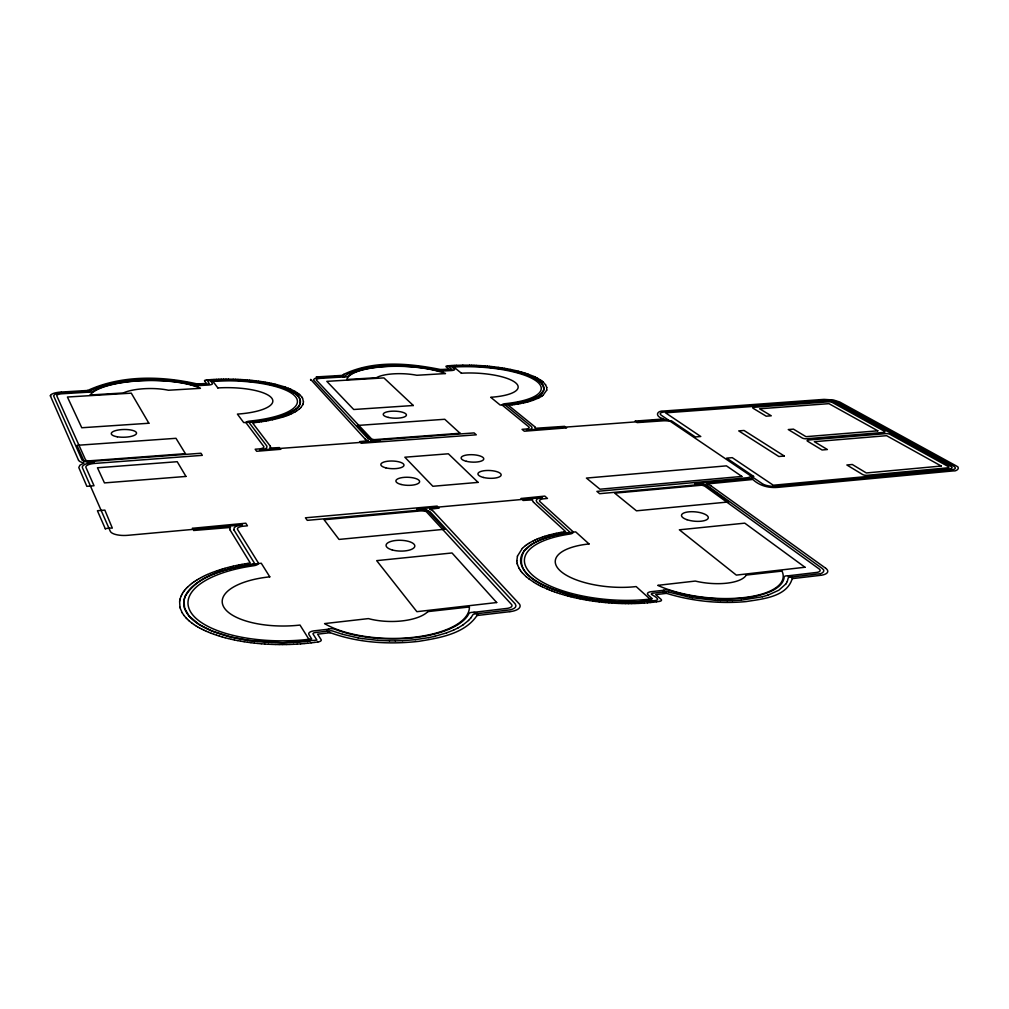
<?xml version="1.0" encoding="UTF-8"?>
<svg xmlns="http://www.w3.org/2000/svg" width="1009" height="1009" viewBox="0 0 1009 1009"><rect width="100%" height="100%" fill="white"/><g stroke="black" fill="none" stroke-linecap="round" stroke-linejoin="round"><path stroke-width="1.5" d="M516.835 560.802L517.44 556.148M179.627 601.705L179.98 607.191M303.469 401.822L303.078 403.978M184.004 600.292L184.584 608.263L189.112 616.095M179.627 601.629L179.816 600.317M546.752 390.092L546.752 387.456M184.004 600.279L185.177 596.344M179.829 600.254L180.119 598.942M546.739 390.13L543.082 395.2M310.646 379.384L365.018 438.915M180.132 598.867L181.052 596.205M517.466 556.085L522.296 548.442M302.776 404.71L303.066 404.016M787.26 581.55L788.231 577.955A2.573 0.959 6.9 0 1 789.492 577.287L818.45 573.907C821.351 574.26 826.472 571.094 822.322 568.521L708.255 486.262L702.478 484.156L694.873 483.752L747.707 478.947A13.079 4.225 5.6 0 0 753.004 477.635L753.193 477.522M185.189 596.319C198.937 573.528 228.45 568.647 252.641 564.283A2.623 1.009 -0.7 0 0 254.394 563.085L233.886 529.851M181.078 596.142L181.683 594.856M787.26 581.562L785.935 583.87M302.763 404.748L300.783 407.586M181.721 594.78L182.415 593.506M182.465 593.443L183.26 592.182M183.31 592.106L184.218 590.858M524.037 551.091C510.289 578.321 554.143 589.786 572.683 595.461C587.679 599.169 603.079 601.2 618.504 601.818C626.677 602.133 634.863 602.032 643.01 601.452C647.601 599.661 667.277 603.193 651.612 594.515A2.636 1.034 5.1 0 1 652.836 593.216L665.751 591.703A2.623 1.034 5.3 0 1 668.273 591.955L668.841 592.132M785.935 583.883L778.822 590.227L768.139 595.07M470.938 617.773L472.906 614.746A2.737 1.135 2.5 0 1 474.634 613.989L508.322 610.067C511.273 609.915 518.147 607.998 515.246 603.937L430.162 511.803L424.865 509.482L416.73 509.041L542.476 497.601C540.307 497.601 534.228 498.963 536.813 502.028L569.366 531.705A2.409 0.883 3.7 0 1 568.281 532.765C555.152 534.783 541.669 537.784 530.444 545.213M470.926 617.785L468.542 620.447M184.269 590.795L185.265 589.559M524.049 551.078L530.419 545.226M185.328 589.483L186.425 588.272M300.745 407.623L299.307 409.011M186.488 588.197L187.674 586.998M468.542 620.459L462.866 625.025M522.347 548.391L524.529 546.411M541.051 394.216L544.028 389.272L542.337 384.139M187.75 586.935L190.474 584.514M541.051 394.229L539.588 395.377M299.257 409.036L296.482 411.067M295.574 409.351C302.65 405.631 301.161 395.957 294.287 392.955M524.592 546.361L525.765 545.428M190.55 584.451L192.013 583.303M343.741 374.364L342.114 375.752A3.077 0.87 1.3 0 0 344.233 376.862A3.077 0.87 1.3 0 0 348.042 376.344A56.239 16.018 1.9 0 1 438.259 370.971A3.002 0.832 2.3 0 0 442.472 371.009A3.002 0.832 2.3 0 0 442.03 369.824C410.07 363.227 373.923 359.759 343.754 374.352M542.274 395.805L543.031 395.238M295.561 409.364L289.015 413.173L279.934 416.566M192.101 583.24L193.652 582.117M525.84 545.377L527.102 544.469M541.404 396.398L542.237 395.843M193.741 582.054L195.368 580.957M538.743 395.944L539.575 395.389M527.177 544.419L528.514 543.523M462.854 625.038L458.124 627.863M195.456 580.894L197.184 579.809M541.354 396.436L539.437 397.546M295.385 411.735L296.419 411.104M538.73 395.957L536.838 397.054M528.59 543.473L530.015 542.615M197.272 579.746L199.076 578.699M295.322 411.773L291.639 413.69M530.103 542.565L533.256 540.874M199.177 578.636L201.056 577.602M349.442 372.977L344.737 376.029L318.188 377.694L314.568 378.615L313.458 379.952L368.058 438.688L372.737 440.605L380.002 440.971L259.628 449.964C261.911 449.547 267.599 449.573 266.944 446.192L249.248 422.758A2.106 0.643 0.2 0 1 250.661 422.014L266.553 419.769L279.909 416.566M458.111 627.875L453.634 630.07M349.442 372.964L360.011 369.117M201.157 577.552L203.112 576.543M538.339 398.114L539.374 397.584M536.826 397.067L530.911 399.589M203.225 576.492L205.243 575.508M533.345 540.824L534.997 540.029M538.276 398.139L533.269 400.207M205.357 575.458L207.45 574.499M290.239 414.308L291.563 413.715M535.085 539.992L536.801 539.235M453.621 630.07L446.558 632.87M207.577 574.449L209.746 573.528M97.028 387.607L89.713 391.189L59.96 393.056L55.066 394.254L53.591 395.78L82.12 460.167L86.812 462.097L94.341 462.311A14.05 4.528 -1.8 0 0 82.435 467.76L110.284 531.276A15.4 5.499 -2.1 0 0 128.004 535.3L242.412 524.894C239.562 525.374 233.129 525.739 233.874 529.839M288.763 414.926L290.163 414.346M536.902 539.184L538.692 538.453M97.041 387.595L101.606 385.942M209.859 573.478L212.092 572.582M287.224 415.519L288.688 414.951M663.695 590.278L650.956 591.703A6.571 2.598 5.1 0 0 647.992 594.856L652.344 598.778L649.985 599.081A87.859 33.499 4.4 0 1 534.114 576.517A87.859 33.499 4.4 0 1 569.732 534.076A8.703 3.178 3.7 0 0 570.123 534.013A6.029 2.195 3.7 0 0 572.746 531.44L539.777 501.486A6.899 2.409 3.4 0 1 543.157 498.85L547.458 498.446L544.847 496.1L520.959 498.496A7.492 2.611 3 0 1 523.066 500.451L532.702 499.859A5.751 2.005 3.3 0 0 532.651 500.023L532.601 500.325A5.751 2.005 3.3 0 0 532.601 500.489L532.638 500.805A5.751 2.005 3.3 0 0 532.676 500.969L532.802 501.284A5.751 2.005 3.3 0 0 532.878 501.448L533.093 501.763A5.764 2.005 3.3 0 0 533.219 501.914L533.534 502.242M538.793 538.415L540.647 537.709M212.218 572.532L214.513 571.662M285.61 416.112L287.149 415.557M214.652 571.624L217.011 570.779M540.748 537.671L542.665 536.99M446.546 632.883L435.056 636.238M328.657 629.187L313.786 630.877A7.151 3.027 -0.2 0 0 308.88 634.472L311.693 638.949L308.918 639.29A95.666 38.632 -0.5 0 1 192.063 614.052A95.666 38.632 -0.5 0 1 253.574 565.759A9.485 3.62 -0.7 0 0 254.041 565.683A6.559 2.51 -0.7 0 0 258.266 562.782L237.43 529.246A7.492 2.724 -0.6 0 1 242.501 526.282L247.457 525.815L245.792 523.217L192.328 528.3A8.236 2.977 -1.3 0 1 193.564 530.494L230.481 527.442A6.256 2.27 -0.7 0 0 230.355 527.619L230.128 527.972A6.256 2.27 -0.7 0 0 230.052 528.148L229.926 528.502A6.256 2.27 -0.7 0 0 229.888 528.678L229.863 529.031A6.256 2.27 -0.7 0 0 229.863 529.208L229.938 529.574A6.268 2.27 -0.7 0 0 229.989 529.75L230.166 530.103M283.933 416.679L285.534 416.137M530.885 399.602L528.085 400.51M533.193 400.232L530.33 401.166M217.137 570.741L219.558 569.934M767.244 595.373L768.126 595.07M542.779 536.952L544.759 536.296M101.606 385.93L105.226 384.845M282.192 417.221L283.844 416.704M767.231 595.373L762.501 596.735M219.697 569.896L222.169 569.126M544.873 536.271L546.916 535.64M282.104 417.259L278.522 418.281M222.308 569.076L224.843 568.344M528.766 401.62L530.255 401.191M528.06 400.523L505.206 405.038L531.579 426.593C533.799 429.203 528.237 429.998 526.484 430.036L661.374 419.958A11.982 3.595 4.6 0 1 668.172 420.122L668.576 420.173M547.029 535.615L549.136 535.022M105.239 384.833L113.273 382.916M224.982 568.294L227.555 567.588M527.152 402.049L528.691 401.632M549.249 534.984L553.739 533.862M278.421 418.306L274.599 419.252M227.706 567.55L230.329 566.881M360.011 369.117L362.054 368.613M762.489 596.748L741.237 600.153M525.462 402.465L527.064 402.074M230.481 566.844L233.155 566.2M433.82 636.528L435.03 636.25M362.067 368.613L363.467 368.298M523.721 402.868L525.374 402.49M433.807 636.54L428.762 637.612M272.556 419.719L274.486 419.277M233.306 566.175L236.03 565.57M553.865 533.837L556.123 533.345M442.27 371.06L451.717 370.517A4.591 1.274 2.4 0 0 454.428 369.042L452.12 367.137L453.823 367.024A65.711 18.78 2.6 0 1 535.981 380.809A65.711 18.78 2.6 0 1 505.232 403.676M363.48 368.298L385.69 365.523M523.621 402.894L520.064 403.613M272.443 419.744L268.293 420.576M236.182 565.532L238.931 564.964M556.262 533.307L558.57 532.84M113.285 382.916L116.741 382.247M198.231 385.615L208.749 385.009A4.931 1.4 0 0 0 212.458 383.407L210.919 381.326L212.836 381.213A70.58 20.697 0 0 1 294.969 396.096A70.58 20.697 0 0 1 249.917 421.068A7.605 2.321 0.2 0 0 249.551 421.106A5.247 1.602 0.2 0 0 246.146 422.922L263.879 446.621A6.559 2.094 0.1 0 1 259.515 448.879L255.151 449.219L256.652 451.275L280.817 449.282A7.088 2.27 0.4 0 1 279.493 447.592L270.021 448.046A5.474 1.753 0.2 0 0 270.135 447.908L270.462 447.239A5.461 1.741 0.2 0 0 270.488 447.101L270.488 446.823A5.461 1.741 0.2 0 0 270.475 446.684L270.387 446.419A5.461 1.741 0.2 0 0 270.336 446.281L270.16 446.003M239.095 564.939L241.895 564.397M428.749 637.612L415.342 639.656M558.696 532.815L561.054 532.386M266.099 420.98L268.18 420.602M518.159 403.953L519.963 403.625M116.754 382.247L130.766 380.355M242.046 564.372L244.884 563.88M561.193 532.361L563.602 531.957M263.853 421.346L265.985 420.993M518.058 403.966L514.199 404.571M245.036 563.842L247.899 563.388M659.306 601.402L659.747 601.326A3.973 1.577 5.2 0 0 661.185 599.497L655.724 594.616L666.495 593.355M318.075 641.926L318.604 641.838A4.326 1.841 -0.2 0 0 321.152 639.731L317.595 634.169L330.208 632.693M261.558 421.712L263.727 421.371M563.741 531.932L565.62 531.642L533.61 502.318M248.063 563.363L250.295 563.035L230.216 530.192M656.443 601.818L659.154 601.427M820.62 575.319L821.477 575.193A6.369 2.346 7.2 0 0 821.881 575.13L822.638 574.979A6.369 2.346 7.2 0 0 823.016 574.89L823.71 574.701A6.369 2.346 7.2 0 0 824.038 574.6L824.668 574.373A6.369 2.346 7.2 0 0 824.958 574.26L825.513 574.007A6.357 2.346 7.2 0 0 825.766 573.881L826.232 573.604A6.357 2.333 7.2 0 0 826.434 573.453L826.812 573.15A6.357 2.333 7.2 0 0 826.976 572.998L827.254 572.671A6.357 2.333 7.2 0 0 827.367 572.507L827.557 572.166A6.357 2.333 7.2 0 0 827.62 571.989L827.721 571.624A6.344 2.333 7.2 0 0 827.733 571.447L827.733 571.081A6.344 2.333 7.2 0 0 827.695 570.892L827.594 570.514A6.344 2.321 7.2 0 0 827.519 570.325L827.317 569.946A6.344 2.321 7.2 0 0 827.191 569.744L826.901 569.366A6.331 2.321 7.2 0 0 826.724 569.177L826.346 568.799A6.331 2.321 7.2 0 0 826.131 568.609L825.639 568.218M316.145 377.063L316.788 376.975M259.225 422.039L261.432 421.724M510.037 611.656L511.033 611.517A6.76 2.775 3 0 0 511.513 611.429L512.433 611.252A6.76 2.775 3 0 0 512.887 611.164L513.758 610.937A6.76 2.762 3 0 0 514.174 610.823L514.968 610.571A6.76 2.762 3 0 0 515.359 610.432L516.078 610.155A6.748 2.762 3 0 0 516.419 610.004L517.075 609.688A6.748 2.762 3 0 0 517.377 609.524L517.932 609.171A6.748 2.762 3 0 0 518.197 608.995L518.664 608.629A6.748 2.762 3 0 0 518.878 608.44L519.244 608.049A6.748 2.75 3 0 0 519.408 607.847L519.685 607.443A6.735 2.75 3 0 0 519.786 607.241L519.963 606.813A6.735 2.75 3 0 0 520.026 606.611L520.089 606.182A6.735 2.75 3 0 0 520.102 605.968L520.064 605.526A6.722 2.737 3 0 0 520.026 605.312L519.887 604.883A6.722 2.737 3 0 0 519.786 604.668L519.547 604.24A6.722 2.737 3 0 0 519.408 604.025L433.542 511.513M314.682 642.405L317.898 641.951M512.156 404.849L514.098 404.584M256.854 422.342L259.099 422.052M653.517 602.196L656.279 601.843M311.239 642.847L314.493 642.43M512.042 404.861L508.385 405.29L534.745 426.693A5.083 1.564 3.2 0 1 534.959 426.984M254.445 422.632L256.727 422.367M477.131 615.503L509.797 611.681M792.355 578.624L820.418 575.344M650.553 602.524L653.365 602.209M307.77 643.237L311.062 642.859M415.33 639.668L402.578 640.677M254.318 422.645L252.527 422.834L270.122 445.94M317.129 376.925L317.81 376.862M304.264 643.565L307.581 643.25M647.526 602.814L650.389 602.537M130.779 380.355L134.701 380.015M447.756 365.826L447.466 365.851A2.737 0.757 2.4 0 0 446.041 366.683L448.891 369.067L440.946 369.534M206.858 379.914L206.542 379.939A2.939 0.832 0 0 0 204.562 380.86M300.732 643.868L304.075 643.591M644.474 603.054L647.374 602.827M741.211 600.153L732.408 600.632M134.727 380.015L140.705 379.636M206.984 379.901L209.204 379.737M61.221 392.047L60.389 392.097A5.196 1.463 -1.5 0 0 59.998 392.135L59.216 392.224A5.196 1.463 -1.5 0 0 58.825 392.261L58.068 392.362A5.196 1.463 -1.5 0 0 57.69 392.425L56.971 392.539A5.209 1.463 -1.5 0 0 56.605 392.602L55.924 392.753A5.209 1.463 -1.5 0 0 55.583 392.816L54.94 392.98A5.209 1.476 -1.5 0 0 54.637 393.056L54.045 393.233A5.209 1.476 -1.5 0 0 53.767 393.321L53.225 393.51A5.209 1.476 -1.5 0 0 52.972 393.611L52.506 393.813A5.209 1.476 -1.5 0 0 52.291 393.914L51.888 394.128A5.222 1.476 -1.5 0 0 51.699 394.229L51.371 394.456A5.222 1.476 -1.5 0 0 51.219 394.557L50.967 394.784A5.222 1.476 -1.5 0 0 50.854 394.897L50.677 395.137A5.222 1.476 -1.5 0 0 50.601 395.251L50.526 396.184M447.857 365.813L449.837 365.662M318.163 376.824L318.894 376.773M297.176 644.108L300.543 643.881M641.371 603.256L644.31 603.067M209.33 379.737L211.562 379.598M449.951 365.662L451.944 365.535M61.423 392.034L87.644 390.47M197.575 383.962L206.441 383.433L204.587 380.91M319.071 376.761L342.518 375.373M452.057 365.523L454.088 365.422M211.688 379.586L213.933 379.46M293.606 644.297L296.987 644.12M385.703 365.523L398.631 365.271M638.23 603.42L641.207 603.268M140.718 379.636L147.793 379.409M454.201 365.409L456.232 365.321M214.059 379.46L216.317 379.359M402.566 640.677L395.326 640.879M290.024 644.436L293.417 644.31M216.443 379.359L218.713 379.27M635.065 603.533L638.066 603.42M456.345 365.321L462.803 365.157M218.839 379.27L221.11 379.207M732.383 600.632L727.199 600.708M286.43 644.537L289.835 644.448M631.861 603.596L634.888 603.533M221.236 379.207L223.519 379.17M147.806 379.409L169.701 380.166M282.823 644.574L286.241 644.537M628.632 603.634L631.684 603.609M223.645 379.17L225.928 379.157M395.301 640.879L389.487 640.866M462.917 365.157L469.475 365.182M226.054 379.157L228.337 379.157M727.174 600.708L720.577 600.595M279.228 644.562L282.634 644.574M625.391 603.609L628.468 603.634M228.463 379.157L233.142 379.233M398.643 365.271L399.564 365.283M275.634 644.511L279.039 644.562M399.577 365.283L412.656 365.926M622.137 603.546L625.214 603.609M389.461 640.866L377.833 640.337M469.589 365.182L471.707 365.233M233.268 379.245L235.526 379.308M471.821 365.233L473.953 365.308M272.039 644.398L275.444 644.499M618.858 603.445L621.96 603.546M720.552 600.595L717.904 600.494M474.066 365.308L476.198 365.397M235.652 379.308L237.922 379.397M268.47 644.234L271.85 644.385M615.578 603.294L618.681 603.432M238.048 379.409L240.293 379.51M476.311 365.397L480.675 365.636M717.878 600.494L715.217 600.355M344.536 376.887L320.017 378.388A5.739 1.627 1.1 0 0 316.397 380.116L371.325 438.663A6.331 2.005 1.5 0 0 378.425 440.025L474.142 432.911L476.273 434.816L361.121 443.266A6.949 2.22 1.2 0 0 359.62 441.614L368.335 440.731A5.297 1.677 1.4 0 1 368.045 440.63L367.49 440.416A5.297 1.677 1.4 0 1 367.226 440.315L366.734 440.088A5.297 1.677 1.4 0 1 366.494 439.974L366.078 439.735A5.297 1.677 1.4 0 1 365.876 439.621L365.523 439.369A5.297 1.677 1.4 0 1 365.372 439.243L365.081 438.978M240.419 379.523L242.652 379.649M89.032 392.135L61.587 393.8A6.256 1.766 -1.5 0 0 56.731 395.692L85.525 459.827A6.937 2.207 -1.8 0 0 92.588 461.302L200.98 453.243L202.33 455.349L93.837 463.497A10.531 3.393 -1.8 0 0 85.828 467.167L94.026 485.745L86.85 486.325L78.79 467.533L79.925 465.212L84.088 462.942A5.814 1.854 -1.9 0 1 83.722 462.866L83.015 462.69A5.814 1.854 -1.9 0 1 82.688 462.601L82.044 462.412A5.814 1.854 -1.9 0 1 81.742 462.311L81.161 462.109A5.814 1.854 -1.9 0 1 80.897 461.996L80.392 461.769A5.802 1.854 -1.9 0 1 80.165 461.643L79.736 461.403A5.802 1.841 -1.9 0 1 79.547 461.277L79.206 461.012A5.802 1.841 -1.9 0 1 79.055 460.886L78.803 460.608A5.802 1.841 -1.9 0 1 78.702 460.47L78.525 460.18M787.991 575.836L817.126 572.38A7.605 2.787 7.1 0 0 819.434 569.164L704.988 486.325A6.685 2.22 5.2 0 0 696.954 484.812L599.661 493.678L596.899 491.383L746.937 477.774A9.813 3.166 5.6 0 0 750.091 476.879L750.217 476.803A3.292 1.059 5.8 0 1 753.837 476.538L726.682 458.136L732.257 457.657L773.31 485.228L949.898 468.807A6.458 1.93 7.6 0 0 951.285 466.536L834.443 402.15A5.726 1.577 6 0 0 827.43 400.989L665.536 412.832L700.776 436.506L695.352 436.935L671.313 420.715A2.977 0.883 4.6 0 1 668.059 421.005L667.794 420.967A8.98 2.686 4.6 0 0 663.493 420.803L637.108 422.594A6.495 1.955 4.2 0 0 635.002 421.106L663.859 418.962C654.362 416.553 656.468 410.549 663.783 411.016L824 399.387L833.497 400.005L839.602 401.948L956.179 465.855C961.035 467.646 956.658 471.581 953.253 470.913L777.611 487.385C768.732 488.142 759.449 485.758 752.828 479.477L706.741 483.979A5.55 1.841 5.3 0 1 707.095 484.093L707.788 484.32A5.562 1.841 5.3 0 1 708.129 484.446L708.759 484.686A5.562 1.841 5.3 0 1 709.062 484.824L709.642 485.089A5.562 1.841 5.3 0 1 709.92 485.215L710.424 485.493A5.562 1.841 5.3 0 1 710.664 485.632L711.118 485.934M612.286 603.105L615.402 603.281M473.688 612.349L507.603 608.339A8.072 3.292 2.9 0 0 511.727 604.681L426.542 511.891A7.126 2.548 1.8 0 0 418.483 510.226L307.278 520.354L305.412 517.806L437.225 506.089A7.618 2.699 2.1 0 0 439.117 508.107L429.62 509.268A5.915 2.106 1.9 0 1 429.96 509.394L430.603 509.646A5.915 2.106 1.9 0 1 430.906 509.785L431.486 510.062A5.915 2.106 1.9 0 1 431.751 510.201L432.256 510.491A5.915 2.106 1.9 0 1 432.483 510.642L432.911 510.945A5.915 2.119 1.9 0 1 433.101 511.109L433.454 511.437M264.913 644.032L268.28 644.234M715.192 600.355L692.451 597.757M480.788 365.636L482.907 365.775M242.778 379.661L244.998 379.813M609.007 602.865L612.122 603.092M261.381 643.767L264.724 644.019M483.021 365.788L485.14 365.952M377.82 640.337L362.231 638.571M245.124 379.825L247.331 379.989M412.668 365.926L417.234 366.343M485.253 365.964L487.347 366.141M605.728 602.587L608.831 602.852M247.445 380.002L249.639 380.191M257.875 643.465L261.192 643.755M169.714 380.166L170.66 380.254M487.473 366.153L489.554 366.343M170.672 380.254L172.552 380.443M249.753 380.204L251.922 380.418M602.449 602.272L605.551 602.575M489.68 366.355L491.749 366.57M254.407 643.099L257.686 643.439M417.247 366.355L440.756 370.353L451.843 369.458L448.702 366.57L465.464 365.914L482.706 366.519L507.338 369.685L526.181 374.616M172.564 380.443L173.498 380.544M252.036 380.431L254.18 380.658M173.51 380.544L186.728 382.537M599.182 601.906L602.272 602.247M491.862 366.582L493.931 366.822M254.306 380.67L256.412 380.923M250.964 642.695L254.218 643.086M494.044 366.835L498.232 367.364M595.941 601.49L599.018 601.881M256.538 380.935L258.619 381.2M247.571 642.241L250.787 642.67M592.712 601.049L595.777 601.478M258.733 381.225L260.801 381.516M498.345 367.39L502.444 367.995M244.216 641.737L247.382 642.216M260.915 381.528L262.945 381.831M589.521 600.557L592.548 601.023M362.206 638.571L358.119 637.89M502.558 368.008L504.513 368.335M263.059 381.856L265.052 382.184M586.343 600.027L589.344 600.532M240.899 641.194L244.039 641.711M504.626 368.348L506.556 368.689M692.426 597.757L689.828 597.29M265.165 382.197L267.12 382.55M583.202 599.46L586.179 600.002M358.107 637.877L342.656 634.333M237.657 640.601L240.735 641.169M506.657 368.701L510.541 369.445M267.234 382.562L269.151 382.928M689.815 597.29L668.853 592.132M580.099 598.854L583.038 599.434M234.454 639.958L237.481 640.564M269.264 382.953L271.144 383.332M186.741 382.537L192.984 383.975M510.655 369.471L516.28 370.719M577.034 598.211L579.935 598.816M271.244 383.357L273.098 383.748M231.313 639.277L234.29 639.92M574.007 597.53L576.871 598.173M273.199 383.773L275.003 384.189M228.248 638.546L231.149 639.239M571.031 596.811L573.856 597.492M275.091 384.215L276.857 384.643M516.368 370.744L518.109 371.173M568.117 596.054L570.88 596.773M225.247 637.776L228.084 638.508M518.21 371.198L521.653 372.119M276.945 384.669L283.781 386.636M192.996 383.975L196.944 384.845L209.355 383.912L207.513 380.721L235.299 380.128L261.621 382.562L281.637 387.191M565.242 595.272L567.953 596.016M222.308 636.969L225.083 637.738M562.429 594.452L565.09 595.234M342.644 634.32L332.882 631.092A2.85 1.198 0.1 0 0 330.22 630.827L315.098 632.58A2.863 1.211 -0.2 0 0 313.08 634.068L316.927 640.135L282.823 642.708L249.009 640.463L230.544 636.931L211.94 630.991L199.315 624.621L189.124 616.108M521.741 372.144L525.008 373.128M219.458 636.124L222.157 636.931M559.68 593.607L562.278 594.415M216.67 635.229L219.306 636.074M525.096 373.166L526.622 373.658M556.993 592.724L559.528 593.557M283.87 386.661L285.37 387.179M281.662 387.191L284.652 388.238M213.984 634.308L216.531 635.178M526.698 373.683L528.174 374.2M554.37 591.816L556.854 592.674M285.459 387.204L288.397 388.288M528.262 374.225L533.875 376.458M526.193 374.629L529.019 375.689M551.822 590.87L554.231 591.766M211.36 633.337L213.832 634.257M284.664 388.238L286.064 388.78M549.337 589.899L551.683 590.82M208.838 632.34L211.234 633.286M529.031 375.701L530.356 376.243M288.473 388.326L289.81 388.869M286.089 388.793L293.304 392.324M546.941 588.915L549.211 589.849M206.404 631.306L208.712 632.29M530.368 376.243L535.161 378.539M289.886 388.906L291.172 389.474M546.815 588.852L542.375 586.847M204.07 630.247L206.277 631.256M533.95 376.496L535.161 377.051M291.235 389.499L294.855 391.328M201.825 629.149L203.944 630.184M535.224 377.089L536.384 377.656M540.219 585.788L542.262 586.797M538.138 584.703L540.105 585.737M199.681 628.027L201.712 629.086M536.447 377.694L537.545 378.261M536.145 583.606L538.024 584.652M537.608 378.299L540.647 380.153M535.174 378.552L537.204 379.737M197.625 626.866L199.568 627.964M294.905 391.366L296.961 392.627M534.253 582.483L536.044 583.543M195.683 625.694L197.524 626.803M534.152 582.42L529.107 579.027M293.316 392.337L294.275 392.955M537.217 379.75L538.995 380.973M193.842 624.483L195.582 625.63M297.012 392.665L298.803 393.964M540.698 380.179L541.556 380.797M192.114 623.259L193.753 624.42M711.231 486.01L825.526 568.13M192.025 623.196L188.96 620.737M541.606 380.822L542.401 381.44M529.031 578.964L526.156 576.669M539.008 380.973L542.337 384.126M298.841 394.002L299.61 394.645M542.438 381.478L543.17 382.096M526.093 576.606L522.473 573.049M187.56 619.45L188.885 620.674M543.208 382.134L545.541 384.744M299.648 394.683L301.59 396.726M186.261 618.139L187.485 619.375M186.198 618.063L184.016 615.477M521.451 571.826L522.422 572.986M520.53 570.615L521.401 571.762M301.615 396.764L302.523 398.151M183.953 615.414L182.213 612.778M519.698 569.391L520.48 570.539M545.566 384.782L546.752 387.431M518.979 568.155L519.66 569.316M182.175 612.703L180.384 608.641M518.954 568.092L517.44 564.498M302.536 398.189L303.469 401.784M535.123 427.198L535.224 427.45A5.083 1.564 3.2 0 1 535.262 427.564L535.3 427.816A5.083 1.564 3.2 0 1 535.3 427.942L535.249 428.182A5.083 1.564 3.2 0 1 535.211 428.308L564.636 426.34A6.571 2.018 3.6 0 0 566.604 427.879L524.327 431.221L522.057 429.342L525.916 429.039A6.104 1.879 3.1 0 0 528.968 426.996L502.596 405.404A4.894 1.45 2.9 0 1 504.904 403.701M50.538 396.247L78.488 460.117M180.006 607.267L180.359 608.578M517.138 563.274L517.428 564.435M517.125 563.211L516.835 560.865M310.608 380.015A4.793 1.362 1 0 1 310.595 379.775M792.418 577.905C787.449 597.101 762.337 598.942 746.055 601.591C718.761 604.05 690.925 601.124 664.805 592.8A4.263 1.665 5.3 0 1 663.455 590.391A4.263 1.665 5.3 0 1 669.282 590.315A75.095 28.29 5.8 0 0 744.655 597.946A75.095 28.29 5.8 0 0 784.144 576.959A4.162 1.564 6.9 0 1 788.395 575.874A4.162 1.564 6.9 0 1 792.418 577.905M346.894 379.51L376.445 377.707A28.454 8.097 1.9 0 1 416.818 375.272L445.499 373.57A55.52 15.816 1.9 0 0 385.488 366.595A55.52 15.816 1.9 0 0 346.894 379.51M477.56 614.683C465.187 633.917 439.773 637.852 418.899 641.32C388.692 644.751 357.249 642.847 328.606 632.075A4.616 1.942 0.1 0 1 328.329 629.326A4.616 1.942 0.1 0 1 334.849 629.212A80.77 33.007 1.1 0 0 414.585 637.675A80.77 33.007 1.1 0 0 468.882 613.623A4.44 1.841 2.4 0 1 474.116 612.387A4.44 1.841 2.4 0 1 477.56 614.683M746.244 575.067L746.156 575.231A37.989 14.303 5.8 0 1 695.277 581.07L657.742 585.346A74.124 27.924 5.8 0 0 743.986 597.58A74.124 27.924 5.8 0 0 782.013 571.081L746.244 575.067M90.205 394.986L123.287 392.968A30.762 8.867 -0.7 0 1 168.427 390.243L200.438 388.339A60.023 17.317 -0.7 0 0 138.889 380.86A60.023 17.317 -0.7 0 0 90.205 394.986M427.866 611.605L427.677 611.795A40.852 16.686 1.1 0 1 368.386 618.605L324.583 623.587A79.736 32.578 1.1 0 0 414.018 637.272A79.736 32.578 1.1 0 0 469.412 606.964L427.866 611.605M87.442 390.597L87.001 390.887A3.342 0.946 -1.2 0 0 88.716 392.097A3.342 0.946 -1.2 0 0 93.118 391.53A60.805 17.544 -0.7 0 1 193.917 385.526A3.229 0.908 -0.1 0 0 198.47 385.564A3.229 0.908 -0.1 0 0 198.609 384.265C162.424 375.815 121.698 374.73 87.442 390.597M105.314 528.804L97.419 510.731L104.848 510.1L112.327 528.111A8.375 2.989 -2.3 0 0 105.314 528.804M496.693 602.537L416.881 611.681L376.672 560.638L452.019 552.97L496.693 602.537M804.968 567.247L736.33 575.105L679.36 529.813L744.768 523.154L804.968 567.247M444.717 529.258L339.024 539.424L324.091 519.736L427.248 510.302L444.717 529.258M728.599 501.952L636.452 510.819L614.733 493.149L704.988 484.9L728.599 501.952M951.26 469.904L775.959 486.275A9.951 3.229 6 0 1 762.426 483.778L661.059 415.077A8.841 2.598 4.6 0 1 665.07 411.874L825.463 400.195A8.589 2.371 6 0 1 837.18 402.124L953.568 466.095A9.699 2.901 7.6 0 1 951.26 469.904M941.258 466.044L866.34 472.956L852.277 464.493L846.866 464.985L862.607 474.507A3.267 1.022 6.9 0 0 867.097 475.315L947.565 467.848A3.229 0.971 7.6 0 0 948.334 466.587L890.001 434.349A3.04 0.883 6.8 0 0 885.814 433.643L808.562 440.012A3.077 0.921 6.1 0 0 807.503 441.173L822.07 449.989L827.393 449.535L814.339 441.69L886.596 435.686L941.258 466.044M741.855 476.425L599.964 489.214L586.418 478.077L726.43 465.855L741.855 476.425M478.102 482.39L432.861 486.275L404.849 457.216L448.374 453.785L478.102 482.39M784.321 456.043L778.86 456.509L738.739 430.893L744.024 430.477L784.321 456.043M877.817 430.805L805.989 436.67L793.465 429.14L788.281 429.557L802.306 438.032A3.065 0.908 6 0 0 806.481 438.751L883.619 432.42A3.027 0.87 6.7 0 0 884.489 431.297L832.337 402.477A2.863 0.795 6 0 0 828.427 401.834L754.265 407.27A2.901 0.832 5.4 0 0 753.155 408.304L766.184 416.187L771.267 415.796L759.6 408.784L828.957 403.663L877.817 430.805M185.971 476.437L104.457 482.907L97.457 467.772L177.218 461.706L185.971 476.437M185.429 453.672L84.024 461.214L76.949 445.322L175.982 438.31L185.429 453.672M460.079 433.265L370.555 439.924L357.072 425.483L444.755 419.277L460.079 433.265M148.878 423.25L81.767 427.753L67.414 397.016L131.284 393.157L148.878 423.25M413.324 405.504L353.718 409.503L326.828 381.352L383.899 377.896L413.324 405.504M461.378 373.216L452.915 366.28A68.549 19.587 2.6 0 1 539.865 381.642A68.549 19.587 2.6 0 1 500.187 405.05L490.702 397.269A42.529 12.146 2.6 0 0 515.549 382.739A42.529 12.146 2.6 0 0 461.378 373.216M589.029 543.952L575.685 531.869A91.668 34.949 4.4 0 0 528.88 575.496A91.668 34.949 4.4 0 0 651.713 600.632L636.162 586.57A56.857 21.656 4.4 0 1 560.373 570.943A56.857 21.656 4.4 0 1 589.029 543.952M217.856 387.935L212.231 380.393A73.619 21.593 0 0 1 298.765 397.004A73.619 21.593 0 0 1 243.724 422.594L237.392 414.094A45.67 13.382 0 0 0 271.799 398.214A45.67 13.382 0 0 0 217.856 387.935M269.794 576.845L261.281 563.262A99.815 40.31 -0.5 0 0 186.779 612.942A99.815 40.31 -0.5 0 0 310.028 641.068L300.001 625.063A61.89 24.973 -0.5 0 1 224.074 607.569A61.89 24.973 -0.5 0 1 269.794 576.845M401.103 484.471A11.881 4.036 1.7 0 0 419.605 481.898A11.881 4.036 1.7 0 0 402.578 477.534A11.881 4.036 1.7 0 0 401.103 484.471M385.842 467.848A11.591 3.834 1.6 0 0 403.966 465.439A11.591 3.834 1.6 0 0 387.456 461.264A11.591 3.834 1.6 0 0 385.842 467.848M483.488 477.471A11.629 3.897 2.7 0 0 501.17 474.987A11.629 3.897 2.7 0 0 484.017 470.736A11.629 3.897 2.7 0 0 483.488 477.471M466.435 461.327A11.339 3.708 2.5 0 0 483.778 458.994A11.339 3.708 2.5 0 0 467.142 454.933A11.339 3.708 2.5 0 0 466.435 461.327M117.258 436.783A12.65 3.872 -1.2 0 0 136.543 433.227A12.65 3.872 -1.2 0 0 117.902 430.074A12.65 3.872 -1.2 0 0 117.258 436.783M388.238 417.398A11.616 3.519 1.7 0 0 406.4 415.279A11.616 3.519 1.7 0 0 389.827 411.369A11.616 3.519 1.7 0 0 388.238 417.398M392.324 549.981A14.391 5.411 1.4 0 0 414.775 546.399A14.391 5.411 1.4 0 0 394.178 540.685A14.391 5.411 1.4 0 0 392.324 549.981M686.99 519.698A13.445 4.692 5.3 0 0 708.217 518.134A13.445 4.692 5.3 0 0 689.462 511.79A13.445 4.692 5.3 0 0 686.99 519.698M50.45 395.831A5.222 1.476 -1.5 0 0 50.463 395.944M50.5 395.478A5.222 1.476 -1.5 0 0 50.475 395.604M270.298 447.643A5.461 1.741 0.2 0 0 270.362 447.504"/></g></svg>
